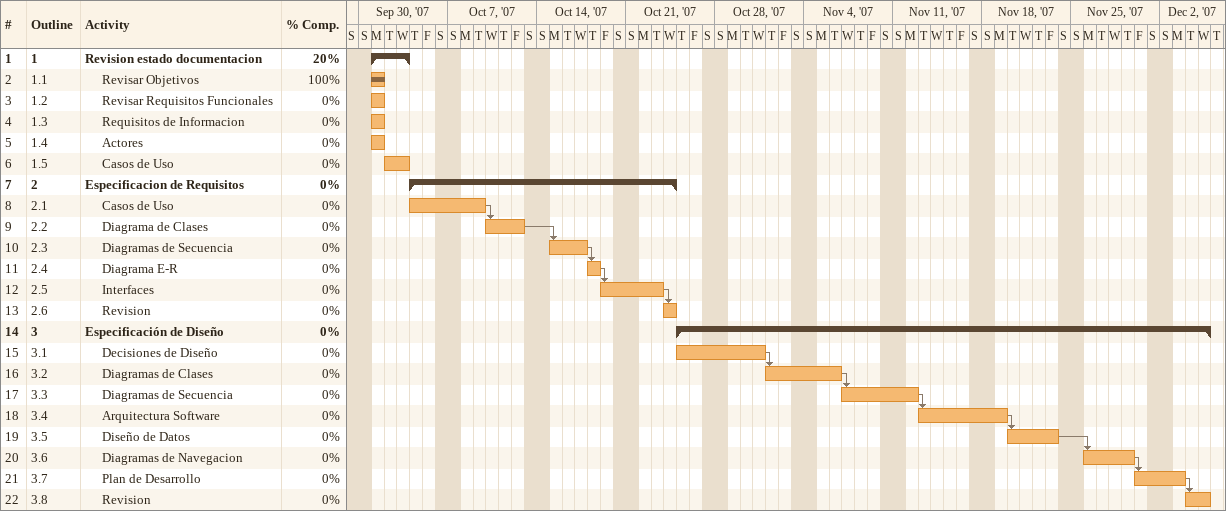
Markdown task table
| ID | WBS | Task | Start | Finish | Predecessors | % complete |
|---|---|---|---|---|---|---|
| 1 | 1 | **Revision estado documentacion** | 2007-10-01 | 2007-10-03 |  | 20 |
| 2 | 1.1 | Revisar Objetivos | 2007-10-01 | 2007-10-01 |  | 100 |
| 3 | 1.2 | Revisar Requisitos Funcionales | 2007-10-01 | 2007-10-01 |  | 0 |
| 4 | 1.3 | Requisitos de Informacion | 2007-10-01 | 2007-10-01 |  | 0 |
| 5 | 1.4 | Actores | 2007-10-01 | 2007-10-01 |  | 0 |
| 6 | 1.5 | Casos de Uso | 2007-10-02 | 2007-10-03 |  | 0 |
| 7 | 2 | **Especificacion de Requisitos** | 2007-10-04 | 2007-10-24 |  | 0 |
| 8 | 2.1 | Casos de Uso | 2007-10-04 | 2007-10-09 |  | 0 |
| 9 | 2.2 | Diagrama de Clases | 2007-10-10 | 2007-10-12 | 8 | 0 |
| 10 | 2.3 | Diagramas de Secuencia | 2007-10-15 | 2007-10-17 | 9 | 0 |
| 11 | 2.4 | Diagrama E-R | 2007-10-18 | 2007-10-18 | 10 | 0 |
| 12 | 2.5 | Interfaces | 2007-10-19 | 2007-10-23 | 11 | 0 |
| 13 | 2.6 | Revision | 2007-10-24 | 2007-10-24 | 12 | 0 |
| 14 | 3 | **Especificación de Diseño** | 2007-10-25 | 2007-12-05 |  | 0 |
| 15 | 3.1 | Decisiones de Diseño | 2007-10-25 | 2007-10-31 |  | 0 |
| 16 | 3.2 | Diagramas de Clases | 2007-11-01 | 2007-11-06 | 15 | 0 |
| 17 | 3.3 | Diagramas de Secuencia | 2007-11-07 | 2007-11-12 | 16 | 0 |
| 18 | 3.4 | Arquitectura Software | 2007-11-13 | 2007-11-19 | 17 | 0 |
| 19 | 3.5 | Diseño de Datos | 2007-11-20 | 2007-11-23 | 18 | 0 |
| 20 | 3.6 | Diagramas de Navegacion | 2007-11-26 | 2007-11-29 | 19 | 0 |
| 21 | 3.7 | Plan de Desarrollo | 2007-11-30 | 2007-12-03 | 20 | 0 |
| 22 | 3.8 | Revision | 2007-12-04 | 2007-12-05 | 21 | 0 |
